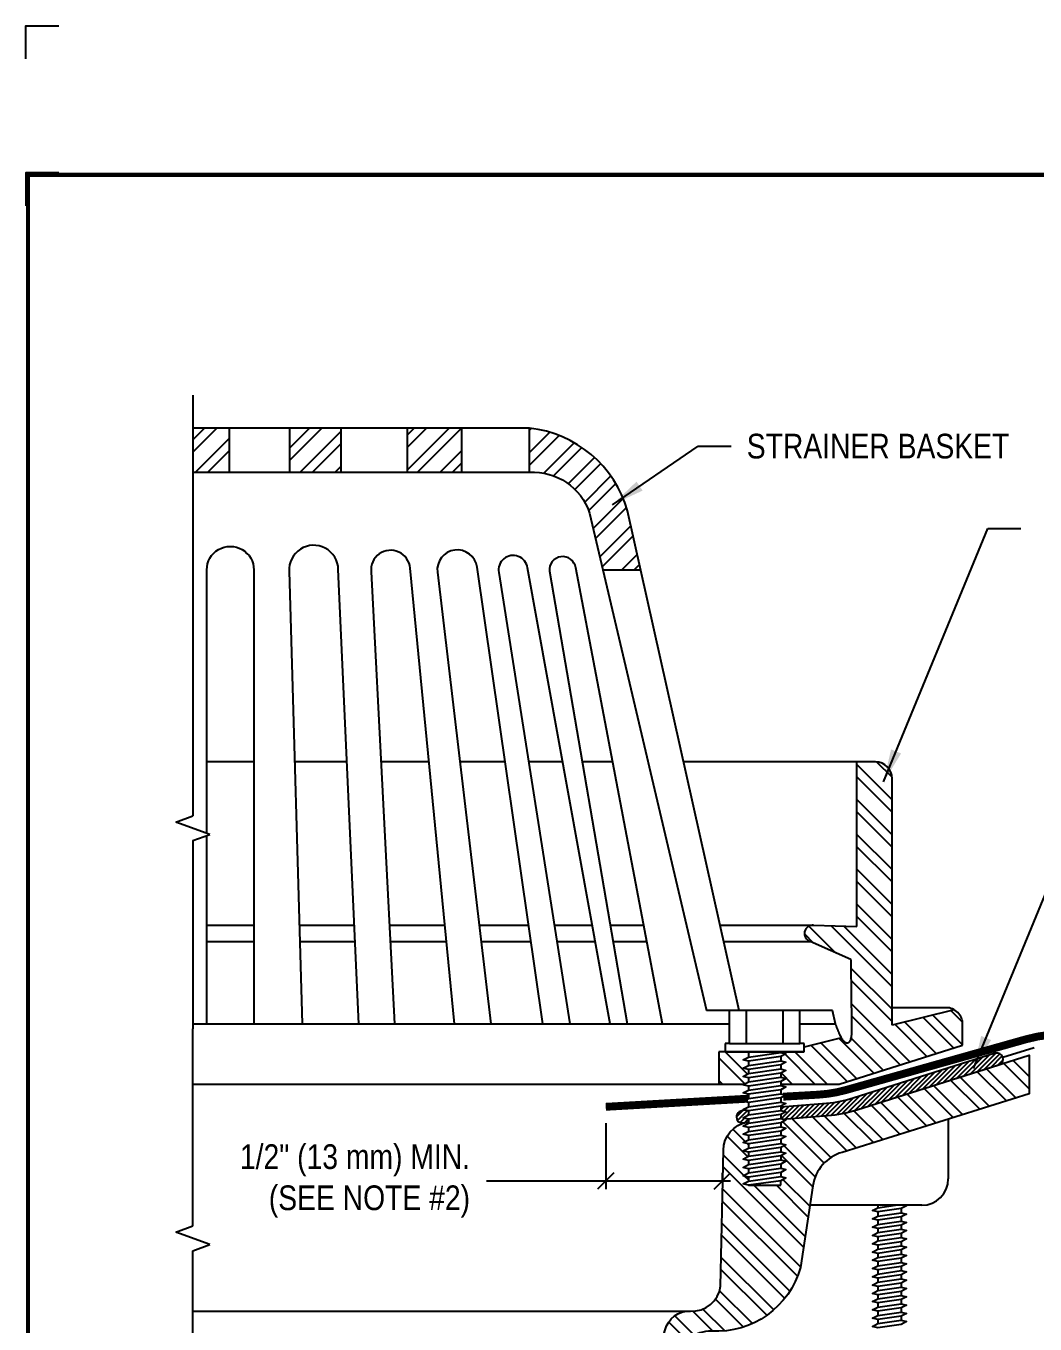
# Model space of a CAD drawing. Header units: inches. Extents: x 255.4 to 275.5, y 131.3 to 148.
# Drawn here: x 255.45 to 263.11, y 138.16 to 148.02 of the extents above; entities that cross this region are included whole.
import ezdxf
from ezdxf.enums import TextEntityAlignment as Align

# ---------------------------------------------------------------- set-up
doc = ezdxf.new("R2010")
doc.units = ezdxf.units.IN
doc.header["$MEASUREMENT"] = 0
doc.linetypes.add('HIDDEN', pattern=[0.375, 0.25, -0.125])
doc.layers.get('0').update_dxf_attribs({"linetype": 'CONTINUOUS'})
doc.layers.get('DEFPOINTS').update_dxf_attribs({"linetype": 'CONTINUOUS'})
for name, color, linetype in [('FSBP-ACCESSORY-OTHER', 7, 'CONTINUOUS'), ('FSBP-ADHESIVE', 1, 'HIDDEN'), ('FSBP-ANNO-NOTE', 7, 'CONTINUOUS'), ('FSBP-MEMBRANE', 7, 'CONTINUOUS'), ('FSBP-SEALANTS', 1, 'CONTINUOUS'), ('FSBP-TTLB-BORDER', 7, 'CONTINUOUS'), ('FSBP-TTLB-TEXT', 7, 'CONTINUOUS')]:
    doc.layers.add(name, color=color, linetype=linetype)
doc.styles.add('FSBP_ARIAL', font='arial.ttf')
doc.styles.add('FSBP_ARIAL_BOLD', font='')
doc.styles.add('FSBP_ARIAL_NAR', font='ARIALN.TTF')
doc.styles.get('FSBP_ARIAL_BOLD').set_extended_font_data('Arial Black')
doc.dimstyles.new('FSBP-DIM', dxfattribs={"dimtxt": 0.1875, "dimasz": 0.125, "dimexe": 0.0625, "dimexo": 0.125, "dimgap": 0.125, "dimtad": 0, "dimdec": 0, "dimzin": 1, "dimdsep": 46, "dimlunit": 4, "dimtxsty": 'FSBP_ARIAL_NAR', "dimblk": 'OBLIQUE', "dimcen": 0.09375, "dimdle": 0.0625, "dimclrd": 256, "dimclre": 256, "dimclrt": 256, "dimadec": 0, "dimazin": 0, "dimtfac": 1, "dimtdec": 0, "dimtmove": 1, "dimatfit": 3, "dimfxl": 1, "dimtolj": 1, "dimtzin": 0, "dimlwd": -1, "dimlwe": -1, "dimarcsym": 0})
doc.dimstyles.new('FSBP-LEADER', dxfattribs={"dimtxt": 0.1875, "dimasz": 0.25, "dimexe": 0.0625, "dimexo": 0.125, "dimgap": 0.125, "dimtad": 0, "dimtih": 1, "dimtoh": 1, "dimdec": 4, "dimzin": 0, "dimdsep": 46, "dimlunit": 4, "dimtxsty": 'FSBP_ARIAL_NAR', "dimcen": 0.09375, "dimclrd": 256, "dimclre": 256, "dimclrt": 256, "dimadec": 0, "dimazin": 0, "dimtfac": 1, "dimtdec": 4, "dimtofl": 0, "dimtmove": 0, "dimatfit": 3, "dimfxl": 1, "dimtolj": 1, "dimtzin": 0, "dimlwd": -1, "dimlwe": -1, "dimarcsym": 0})
pattern_1 = [(135, (20.99048520858696, 17.51166666666661), (-0.1325825214724777, -0.1325825214724776), []), (135, (20.89673520858696, 17.51166666666661), (-0.1325825214724777, -0.1325825214724776), [])]

# ---------------------------------------------------------------- blocks, each defined once
blk = doc.blocks.new('TTLB-EPDM_1')
at = {"layer": 'DEFPOINTS', "linetype": 'Continuous', "ltscale": 1.75}
blk.add_lwpolyline([(-0.015625, 13.88083333333333), (-0.015625, 14.13083333333333), (0.234375, 14.13083333333333)], dxfattribs=at)
at = {"layer": 'DEFPOINTS', "color": 1}
blk.add_lwpolyline([(0.234375, 13.015625), (-0.015625, 13.015625), (-0.015625, 12.765625)], dxfattribs=at)
at = {"layer": 'FSBP-TTLB-BORDER', "const_width": 0.03125}
blk.add_lwpolyline([(20, 0), (20, 13), (0, 13), (0, 0)], dxfattribs=at)
at = {"layer": 'FSBP-TTLB-TEXT'}
for tag, height, style, p in [('MAXIMUM_WARRANTY', 0.1875, 'FSBP_ARIAL_BOLD', (18.03987100774941, 0.2240244307510579)), ('ACCPT_SYSTEMS', 0.21875, 'FSBP_ARIAL', (12.49438170418193, -1.125))]:
    blk.add_attdef(tag, text='', height=height, dxfattribs=dict(at, style=style)).set_placement(p, align=Align.MIDDLE_LEFT)
for tag, height, style, p in [('DETAIL_DESCP_LINE_1', 0.21875, 'FSBP_ARIAL_BOLD', (10.33118450231211, -0.3736318192489421)), ('ISSUE_REV_DATE', 0.21875, 'FSBP_ARIAL', (16.84069633627263, -0.7282559425942452)), ('DETAIL_NUMBER', 0.4375, 'FSBP_ARIAL', (18.91941590748775, -0.8931630692489421))]:
    blk.add_attdef(tag, text='', height=height, dxfattribs=dict(at, style=style)).set_placement(p, align=Align.MIDDLE_CENTER)
blk = doc.blocks.new('_OBLIQUE')
at = {"color": 0, "linetype": 'ByBlock'}
blk.add_line((-0.5, -0.5), (0.5, 0.5), dxfattribs=at)
blk = doc.blocks.new('*D3')
at = {"layer": 'DEFPOINTS', "color": 0, "transparency": 16777216}
for p in [(259.8477953938336, 139.8116400361531), (260.7330730388757, 139.2488177117701), (260.7330730388757, 139.1088556756433)]:
    blk.add_point(p, dxfattribs=at)
at = {"layer": 'FSBP-ANNO-NOTE', "transparency": 16777216}
for p, q in [((259.8477953938336, 139.6866400361531), (259.8477953938336, 139.1863177117701)), ((260.7330730388757, 139.2338556756433), (260.7330730388757, 139.3113177117701)), ((258.9429343967623, 139.2488177117701), (259.8477953938336, 139.2488177117701)), ((259.7852953938336, 139.2488177117701), (260.7955730388757, 139.2488177117701))]:
    blk.add_line(p, q, dxfattribs=at)
at = {"layer": 'FSBP-ANNO-NOTE', "transparency": 16777216, "xscale": 0.125, "yscale": 0.125, "zscale": 0.125, "rotation": 180}
blk.add_blockref('_OBLIQUE', (259.8477953938336, 139.2488177117701), dxfattribs=at)
at = {"layer": 'FSBP-ANNO-NOTE', "transparency": 16777216, "xscale": 0.125, "yscale": 0.125, "zscale": 0.125}
blk.add_blockref('_OBLIQUE', (260.7330730388757, 139.2488177117701), dxfattribs=at)
at = {"layer": 'FSBP-ANNO-NOTE', "transparency": 16777216, "insert": (258.8179343967623, 139.2488177117701), "char_height": 0.1875, "attachment_point": 6, "style": 'FSBP_ARIAL_NAR'}
blk.add_mtext('\\A1;1/2" (13 mm) MIN.\\P(SEE NOTE #2)', dxfattribs=at)

msp = doc.modelspace()

# ---------------------------------------------------------------- hatches: boundary and pattern name
at = {"layer": 'FSBP-ACCESSORY-OTHER'}
h = msp.add_hatch(dxfattribs=at)
h.set_pattern_fill('STEEL', color=9, scale=1.5, style=0)
h.set_pattern_definition([(45, (20.99048520858696, 17.51166666666661), (-0.1325825214724776, 0.1325825214724777), []), (45, (20.99048520858696, 17.60541666666661), (-0.1325825214724776, 0.1325825214724777), [])])
h.paths.add_polyline_path([(256.9929066049091, 144.9656007496826), (256.7140018100596, 144.9656007496826), (256.7140018100596, 144.6309149958631), (256.9929066049094, 144.6309149958631)])
h.paths.add_polyline_path([(257.4503104684625, 144.6309149958631), (257.8407771812518, 144.6309149958631), (257.8407771812518, 144.9656007496826), (257.4503104684624, 144.9656007496826)])
h.paths.add_polyline_path([(258.3428058119811, 144.6309149958631), (258.7555849083587, 144.6309149958631), (258.7555849083583, 144.9656007496826), (258.3428058119809, 144.9656007496826)])
h.paths.add_polyline_path([(259.7249996885117, 144.3211454633646), (259.8265211028631, 143.8890282415632), (260.1136921607405, 143.8890282415632), (260.01382140092, 144.3370980549998, 0.3058632132216349), (259.2687697308816, 144.9656007496826), (259.2687697308816, 144.6309149958631, -0.3386687665829561)])
h = msp.add_hatch(dxfattribs=at)
h.set_pattern_fill('STEEL', color=9, scale=1.5, angle=90, style=0)
h.set_pattern_definition(pattern_1)
edge = h.paths.add_edge_path()
edge.add_arc((261.8965600560475, 142.3056087854281), 0.125, 0, 90)
edge.add_line((261.8965600560475, 142.4306087854281), (261.7538114529917, 142.4306087854281))
edge.add_line((261.7538114529917, 142.4306087854281), (261.7538114529917, 141.1806087854281))
edge.add_line((261.7538114529917, 141.1806087854281), (261.4258415897406, 141.1902978986294))
edge.add_line((261.4258415897406, 141.1902978986294), (261.4124098086042, 141.1902978986294))
edge.add_arc((261.4191256991724, 141.1275065909259), 0.06314943791702272, 96.10490381794118, 240.4492754443429)
edge.add_line((261.3879807814724, 141.0725716693304), (261.7078943309499, 140.9295804789333))
edge.add_spline(control_points=[(261.70789433095, 140.9295804789334), (261.713270843432, 140.4806272207175), (261.713270843432, 140.2982284221814), (261.6596595293948, 140.2933546663598), (261.6370583362532, 140.3344833554796)], knot_values=[0.01823546194066878, 0.01823546194066878, 0.01823546194066878, 1, 2, 2.747462184791285, 2.747462184791285, 2.747462184791285], degree=2, periodic=0)
edge.add_spline(control_points=[(261.5917361725001, 140.4417649772221), (261.5917361725001, 140.4417649772221), (261.6294222898375, 140.3483791076715), (261.6370583362532, 140.3344833554796)], knot_values=[2.747462184791285, 2.747462184791285, 2.747462184791285, 3.747462184791285, 4, 4, 4], degree=2, periodic=0)
edge.add_line((261.6370583362532, 140.3344833554796), (261.3537410618105, 140.2636540368689))
edge.add_line((261.3537410618105, 140.2636540368689), (261.3537410618105, 140.2297973331365))
edge.add_line((261.3537410618105, 140.2297973331365), (261.1764785276532, 140.2297973331365))
edge.add_line((261.1764785276532, 140.2297973331365), (261.1764785276531, 140.2244867845913))
edge.add_line((261.1764785276531, 140.2244867845913), (261.2155410276531, 140.2142835082255))
edge.add_line((261.2155410276531, 140.2142835082255), (261.1764785276531, 140.192919517574))
edge.add_line((261.1764785276532, 140.192919517574), (261.1764785276532, 140.1616695175741))
edge.add_line((261.1764785276532, 140.1616695175741), (261.2155410276532, 140.1514662412083))
edge.add_line((261.2155410276532, 140.1514662412083), (261.1764785276531, 140.1301022505568))
edge.add_line((261.1764785276531, 140.1301022505568), (261.1764785276531, 140.0988522505568))
edge.add_line((261.1764785276531, 140.0988522505568), (261.2155410276532, 140.088648974191))
edge.add_line((261.2155410276533, 140.088648974191), (261.1764785276532, 140.0672849835395))
edge.add_line((261.1764785276532, 140.0672849835395), (261.1764785276532, 140.0360349835395))
edge.add_line((261.1764785276532, 140.0360349835395), (261.2155410276533, 140.0258317071738))
edge.add_line((261.2155410276533, 140.0258317071738), (261.1764785276533, 140.0044677165223))
edge.add_line((261.1764785276533, 140.0044677165223), (261.1764785276533, 139.9843611136688))
edge.add_line((261.1764785276533, 139.9843611136687), (261.619937151464, 139.9843611136687))
edge.add_line((261.619937151464, 139.9843611136688), (262.5570572621585, 140.2806836783153))
edge.add_line((262.5570572621585, 140.2806836783153), (262.5570572621585, 140.4394830869559))
edge.add_arc((262.4320572621586, 140.439483086956), 0.125, 359.999999999974, 420.7223868096477)
edge.add_line((262.4931874717099, 140.5485156393438), (262.0215600560474, 140.4306087854281))
edge.add_line((262.0215600560475, 140.4306087854281), (262.0215600560475, 140.570061182853))
edge.add_line((262.0215600560475, 140.570061182853), (262.0215600560475, 142.3056087854281))
h.paths.add_polyline_path([(260.9310423081855, 140.1266072005072), (260.9310423081855, 140.1578572005072), (260.8919798081855, 140.168060476873), (260.9310423081853, 140.1894244675244), (260.9310423081853, 140.2297973331365), (260.753779774028, 140.2297973331365), (260.7051294243573, 140.2297973331364), (260.7051294243573, 139.9843611136687), (260.9006692944546, 139.9843611136688), (260.9310423081854, 140.0009726664727), (260.9310423081855, 140.0322226664727), (260.8919798081855, 140.0424259428385), (260.9310423081854, 140.06378993349), (260.9310423081855, 140.09503993349), (260.8919798081854, 140.1052432098557)])
h = msp.add_hatch(dxfattribs=at)
h.set_pattern_fill('STEEL', color=9, scale=1.5, angle=90, style=0)
h.set_pattern_definition(pattern_1)
h.paths.add_polyline_path([(261.4203954723704, 139.2124621431973, -0.2918938974228282), (261.6423282540454, 139.465870586365), (263.0618749408362, 139.910886562953), (263.0618749408363, 140.2027113743861), (261.752949517246, 139.7888219123813, -0.05640854897805642), (261.5322311743487, 139.7455581315935), (261.1917314224748, 139.7179645332216), (261.2155410276534, 139.7117453720875), (261.1764785276534, 139.6903813814361), (261.1764785276534, 139.6591313814361), (261.2155410276534, 139.6489281050703), (261.1764785276534, 139.6275641144188), (261.1764785276533, 139.5963141144188), (261.2155410276535, 139.586110838053), (261.1764785276534, 139.5647468474016), (261.1764785276534, 139.5334968474016), (261.2155410276536, 139.5232935710358), (261.1764785276535, 139.5019295803843), (261.1764785276534, 139.4706795803843), (261.2155410276536, 139.4604763040186), (261.1764785276535, 139.4391123133671), (261.1764785276535, 139.4078623133671), (261.2155410276536, 139.3976590370013), (261.1764785276535, 139.3762950463499), (261.1764785276535, 139.3450450463499), (261.2155410276537, 139.3348417699841), (261.1764785276535, 139.3134777793326), (261.1764785276536, 139.2822277793325), (261.2155410276536, 139.2720245029668), (261.1764785276536, 139.2506605123154), (261.1764785276536, 139.2155981952485), (260.9310423081859, 139.2155981952485), (260.8919798081858, 139.2258014716143), (260.9310423081858, 139.2471654622658), (260.9310423081859, 139.2784154622657), (260.8919798081858, 139.2886187386316), (260.9310423081859, 139.309982729283), (260.9310423081859, 139.341232729283), (260.8919798081857, 139.3514360056487), (260.9310423081859, 139.3727999963002), (260.9310423081859, 139.4040499963002), (260.8919798081858, 139.414253272666), (260.9310423081856, 139.4356172633174), (260.9310423081857, 139.4668672633175), (260.8919798081857, 139.4770705396833), (260.9310423081856, 139.4984345303347), (260.9310423081857, 139.5296845303347), (260.8919798081857, 139.5398878067005), (260.9310423081856, 139.561251797352), (260.9310423081857, 139.592501797352), (260.8919798081857, 139.6027050737177), (260.9310423081856, 139.6240690643693), (260.9310423081856, 139.6553190643692), (260.8919798081856, 139.665522340735), (260.9310423081855, 139.6868863313864), (260.9310423081856, 139.6968386713669), (260.9207592901737, 139.6960053507331, 0.3543972428214908), (260.7406264695277, 139.4827393026549), (260.719767417339, 138.4502471216068, -0.3917099456370535), (260.4903727323231, 138.2597701774434), (260.4704233577431, 138.2597701774434, 0.3318360600130224), (260.2997098909819, 138.117574684319, -0.3472753179656972), (260.1097829634484, 137.9680833486599), (259.1338263850919, 137.9697091907998, 0.3779964598703615), (258.9345878577952, 137.7939773806074), (258.7158535688723, 136.0562545196665), (259.026330855035, 136.0562545196665), (259.1818761269665, 137.4950405472003, -0.3893932454485787), (259.4112316700902, 137.6963824918472), (260.2343983761054, 137.6962370164613, 0.4212451895017623), (260.4251190422085, 137.8915115177264, -0.4386904289420684), (260.64902194333, 138.1076472485544, 0.354041665801916), (261.3258702961015, 138.5923613326707)])
at = {"layer": 'FSBP-SEALANTS'}
h = msp.add_hatch(dxfattribs=at)
h.set_pattern_fill('ANSI31', color=256, scale=0.2, style=0)
h.set_pattern_definition([(45, (22.33315278306952, 1.213181119883814), (-0.01767766952966369, 0.01767766952966369), [])])
h.paths.add_polyline_path([(262.8323934837848, 140.1301480678085, 1), (262.8046607443463, 140.217852856283), (261.7252167778074, 139.8765267008557, -0.0564085489780342), (261.5248012051226, 139.8372425376581), (261.1764785276533, 139.8090149809183), (261.1764785276534, 139.7847659154706), (261.2155410276534, 139.7745626391048), (261.1764785276534, 139.7531986484533), (261.1764785276534, 139.7219486484533), (261.1917314224748, 139.7179645332216), (261.5322311743487, 139.7455581315935, 0.05640854897809437), (261.7529495172461, 139.7888219123813)])
h.paths.add_polyline_path([(260.8988880483682, 139.6906751006315, -0.02540603149070646), (260.9207592901737, 139.6960053507331), (260.9310423081856, 139.6968386713669), (260.9310423081855, 139.7181363313865), (260.8919798081855, 139.7283396077523), (260.9310423081856, 139.7497035984037), (260.9310423081856, 139.7809535984037), (260.9075240160116, 139.7870966674521, 0.02863292705287164), (260.8725978298842, 139.7788230397463, 1)])

# ---------------------------------------------------------------- linework, layer by layer
at = {"layer": 'FSBP-ACCESSORY-OTHER'}
for p, q in [((257.1767577040999, 142.4306087854281), (256.8197595666923, 142.4306087854281)), ((257.8843593269311, 142.4306087854281), (257.485691533327, 142.4306087854281)), ((258.5071418646771, 142.4306087854281), (258.1416930657368, 142.4306087854281)), ((259.0839535864996, 142.4306087854281), (258.7399551423839, 142.4306087854281)), ((259.5210131873443, 142.4306087854281), (259.2627670833264, 142.4306087854281)), ((259.9001652844829, 142.4306087854281), (259.6695035441426, 142.4306087854281)), ((261.8965600560475, 142.4306087854281), (260.4387608327496, 142.4306087854281)), ((262.0215600560475, 140.570061182853), (262.0215600560475, 142.3056087854281)), ((262.4320572621586, 140.564483086956), (262.0215600560475, 140.564483086956)), ((262.4931874717099, 140.5485156393438), (262.0215600560475, 140.4306087854281)), ((260.753779774028, 140.292170703368), (260.753779774028, 140.2297973331365)), ((260.7860118148636, 140.292170703368), (260.753779774028, 140.292170703368)), ((260.9310423081853, 140.292170703368), (261.1764785276532, 140.292170703368)), ((261.3537410618105, 140.292170703368), (261.3215090209749, 140.292170703368)), ((261.6370583362533, 140.3344833554796), (261.3537410618105, 140.2636540368688)), ((261.3537410618105, 140.2297973331365), (261.3537410618105, 140.292170703368)), ((261.218314246881, 140.2297973331365), (260.7051294243573, 140.2297973331364)), ((260.753779774028, 140.2297973331365), (261.3537410618105, 140.2297973331365))]:
    msp.add_line(p, q, dxfattribs=at)
at = {"layer": 'FSBP-ACCESSORY-OTHER', "linetype": 'Continuous'}
for p, q in [((256.5852138060223, 141.973620407148), (256.7140018100592, 142.020495407148)), ((256.8427898140962, 141.879870407148), (256.5852138060223, 141.973620407148)), ((256.7140018100592, 141.832995407148), (256.8427898140962, 141.879870407148)), ((256.8197595666924, 141.1902978986294), (257.1767577040999, 141.1902978986294)), ((257.5212039148566, 141.1902978986294), (257.9406864324731, 141.1902978986294)), ((258.2060053481766, 141.1902978986294), (258.6279717222824, 141.1902978986294)), ((258.8862561230242, 141.1902978986294), (259.2619246310913, 141.1902978986294)), ((259.458144288915, 141.1902978986294), (259.7459046505022, 141.1902978986294)), ((259.8827653357139, 141.1902978986294), (260.1360205105319, 141.1902978986294)), ((260.7152150525243, 141.1902978986294), (261.4258415897402, 141.1902978986294)), ((256.8197595666924, 141.0676610091965), (257.1767577040999, 141.0676610091965)), ((257.5247152345213, 141.0676610091965), (257.946255827282, 141.0676610091965)), ((258.2123642847583, 141.0676610091965), (258.6399188865337, 141.0676610091965)), ((258.9007217681925, 141.0676610091965), (259.2795216832096, 141.0676610091965)), ((259.4774623913476, 141.0676610091965), (259.768141002529, 141.0676610091965)), ((259.9038517931752, 141.0676610091965), (260.1593409147845, 141.0676610091965)), ((260.7425497199409, 141.0676610091965), (261.3989673793837, 141.0676610091965)), ((260.7860118148636, 140.292170703368), (260.7860118148636, 140.542170703368)), ((261.3215090209749, 140.542170703368), (260.7860118148636, 140.542170703368)), ((256.7140018100592, 138.9065985649966), (256.7140018100596, 140.4034922943458)), ((260.9310423081853, 140.2297973331364), (260.9310423081853, 140.1894244675244)), ((261.1764785276532, 140.2297973331365), (261.1764785276532, 140.2244867845913)), ((261.1764785276532, 140.192919517574), (261.1764785276532, 140.161669517574)), ((261.3537410618105, 140.2297973331364), (261.3537410618105, 140.2636540368689)), ((260.9310423081855, 140.1578572005072), (260.9310423081855, 140.1266072005072)), ((260.9310423081855, 140.0950399334899), (260.9310423081855, 140.0637899334899)), ((261.1764785276532, 140.1301022505568), (261.1764785276532, 140.0988522505568)), ((260.9310423081855, 140.0322226664727), (260.9310423081855, 140.0009726664727)), ((261.1764785276532, 140.0672849835395), (261.1764785276533, 140.0360349835395)), ((261.1764785276533, 140.0044677165223), (261.1764785276533, 139.9732177165223)), ((260.9310423081855, 139.9694053994555), (260.9310423081855, 139.9381553994555)), ((260.9310423081856, 139.9065881324382), (260.9310423081856, 139.8753381324382)), ((261.1764785276533, 139.9416504495051), (261.1764785276533, 139.910400449505)), ((260.9310423081856, 139.843770865421), (260.9310423081856, 139.812520865421)), ((261.1764785276533, 139.8788331824878), (261.1764785276533, 139.8475831824878)), ((261.1764785276533, 139.8160159154706), (261.1764785276534, 139.7847659154706)), ((260.9310423081856, 139.7809535984037), (260.9310423081856, 139.7497035984037)), ((260.9310423081856, 139.7181363313865), (260.9310423081856, 139.6868863313865)), ((261.1764785276534, 139.7531986484533), (261.1764785276534, 139.7219486484533)), ((260.9310423081857, 139.6553190643692), (260.9310423081857, 139.6240690643692)), ((260.9310423081857, 139.592501797352), (260.9310423081857, 139.561251797352)), ((261.1764785276534, 139.6903813814361), (261.1764785276534, 139.6591313814361)), ((261.1764785276534, 139.6275641144188), (261.1764785276534, 139.5963141144188)), ((260.9310423081857, 139.5296845303347), (260.9310423081857, 139.4984345303347)), ((261.1764785276534, 139.5647468474016), (261.1764785276535, 139.5334968474016)), ((261.1764785276535, 139.5019295803843), (261.1764785276535, 139.4706795803843)), ((260.9310423081857, 139.4668672633175), (260.9310423081857, 139.4356172633175)), ((260.9310423081858, 139.4040499963002), (260.9310423081858, 139.3727999963002)), ((261.1764785276535, 139.4391123133671), (261.1764785276535, 139.4078623133671)), ((260.9310423081858, 139.341232729283), (260.9310423081858, 139.309982729283)), ((261.1764785276535, 139.3762950463498), (261.1764785276535, 139.3450450463498)), ((261.1764785276535, 139.3134777793326), (261.1764785276536, 139.2822277793326)), ((260.9310423081858, 139.2784154622657), (260.9310423081858, 139.2471654622658)), ((260.9310423081858, 139.2155981952485), (261.1764785276536, 139.2155981952485)), ((261.1764785276536, 139.2155981952485), (261.1764785276536, 139.2506605123153)), ((261.9127871860573, 139.0637307965925), (261.9127871860573, 139.0443830969682)), ((261.9127871860572, 139.0128158299509), (261.9127871860572, 138.9815658299509)), ((262.091286254761, 139.0383156969086), (262.091286254761, 139.0070656969086)), ((256.5852138060223, 138.8597235649966), (256.7140018100592, 138.9065985649966)), ((261.9127871860572, 138.9499985629337), (261.9127871860572, 138.9187485629337)), ((262.0912862547609, 138.9754984298914), (262.091286254761, 138.9442484298914)), ((262.0912862547609, 138.9126811628741), (262.0912862547609, 138.8814311628741)), ((256.8427898140962, 138.7659735649966), (256.5852138060223, 138.8597235649966)), ((261.9127871860571, 138.8871812959165), (261.9127871860571, 138.8559312959165)), ((261.9127871860571, 138.8243640288992), (261.9127871860571, 138.7931140288992)), ((262.0912862547608, 138.8498638958569), (262.0912862547609, 138.8186138958569)), ((256.7140018100592, 138.7190985649966), (256.8427898140962, 138.7659735649966)), ((256.7140018100592, 136.5266947577182), (256.7140018100592, 138.7190985649966)), ((261.912787186057, 138.761546761882), (261.912787186057, 138.730296761882)), ((262.0912862547607, 138.7870466288396), (262.0912862547608, 138.7557966288396)), ((262.0912862547607, 138.7242293618224), (262.0912862547607, 138.6929793618224)), ((261.912787186057, 138.6987294948648), (261.912787186057, 138.6674794948648)), ((261.9127871860569, 138.6359122278475), (261.9127871860569, 138.6046622278475)), ((262.0912862547606, 138.6614120948052), (262.0912862547607, 138.6301620948052)), ((261.9127871860568, 138.5730949608303), (261.9127871860568, 138.5418449608303)), ((261.9127871860568, 138.510277693813), (261.9127871860568, 138.479027693813)), ((262.0912862547606, 138.5985948277879), (262.0912862547606, 138.5673448277879)), ((262.0912862547605, 138.5357775607707), (262.0912862547606, 138.5045275607707)), ((261.9127871860567, 138.4474604267958), (261.9127871860567, 138.4162104267958)), ((262.0912862547605, 138.4729602937535), (262.0912862547605, 138.4417102937535)), ((262.0912862547604, 138.4101430267362), (262.0912862547605, 138.3788930267362)), ((261.9127871860567, 138.3846431597786), (261.9127871860567, 138.3533931597786)), ((261.9127871860566, 138.3218258927613), (261.9127871860566, 138.2905758927613)), ((262.0912862547603, 138.347325759719), (262.0912862547604, 138.316075759719)), ((261.9127871860566, 138.2590086257441), (261.9127871860566, 138.2277586257441)), ((262.0912862547603, 138.2845084927017), (262.0912862547603, 138.2532584927017)), ((262.0912862547602, 138.2216912256845), (262.0912862547603, 138.1904412256845)), ((261.9127871860565, 138.1961913587268), (261.9127871860565, 138.1649413587268))]:
    msp.add_line(p, q, dxfattribs=at)
at = {"layer": 'FSBP-ACCESSORY-OTHER'}
for points in [[(260.8596768160933, 140.542170703368), (260.01382140092, 144.3370980549998, 0.305863213221635), (259.2687697308816, 144.9656007496826), (256.7140018100594, 144.9656007496826)], [(256.7140018100596, 144.6309149958631), (259.2687697308816, 144.6309149958631, -0.3386687665828792), (259.7249996885116, 144.3211454633647), (260.6128302193893, 140.542170703368)], [(256.8197595666923, 141.8882527316908), (256.8197595666921, 143.8890282415632, -1.000000000000134), (257.1767577041, 143.8890282415631), (257.1767577040998, 140.4417649772221)], [(257.9746800814158, 140.4417649772221), (257.81793952146, 143.893158778586, 1.017736771926992), (257.4442406914176, 143.8783272507305), (257.5426357888935, 140.4417649772221)], [(258.7008930577871, 140.4417649772221), (258.3636936254506, 143.9030959366261, 1.004584030966059), (258.0668712988731, 143.8736030081474), (258.2448180855067, 140.4417649772221)], [(259.3693309171701, 140.4417649772221), (258.8717410491524, 143.9095545374792, 0.991857006806101), (258.5700573682407, 143.8709686380439), (258.974549390147, 140.4417649772221)], [(259.8816276097286, 140.4417649772221), (259.2537304569758, 143.9047140078953, 1.021790465902198), (259.0362422442236, 143.8686538389602), (259.5760552675512, 140.4417649772221)], [(260.2783601475234, 140.4417649772221), (259.6198882646271, 143.9045241396484, 0.9788120243995394), (259.4204413779423, 143.8791313451977), (260.0114697384315, 140.4417649772221)], [(261.1917314224747, 139.7179645332216), (261.5322311743487, 139.7455581315935, 0.0564085489780564), (261.752949517246, 139.7888219123813), (263.0618749408363, 140.2027113743861), (263.0618749408363, 139.910886562953), (261.6423282540454, 139.465870586365, 0.2918938974228282), (261.4203954723704, 139.2124621431973), (261.3258702961015, 138.5923613326707, -0.3540416658019286), (260.64902194333, 138.1076472485544, 0.4386904289420053), (260.4251190422085, 137.8915115177264, -0.4212451895017847), (260.2343983761054, 137.6962370164613), (259.4112316700902, 137.6963824918472, 0.3893932454485786), (259.1818761269665, 137.4950405472003), (259.026330855035, 136.0562545196665), (258.7158535688723, 136.0562545196665), (258.9345878577952, 137.7939773806074, -0.3779964598703615), (259.1338263850919, 137.9697091907998), (260.1097829634484, 137.9680833486599, 0.3472753179657542), (260.2997098909819, 138.117574684319, -0.3619214092287701), (260.4903727323232, 138.2597701774434, 0.3917099456370078), (260.719767417339, 138.4502471216068), (260.7406264695277, 139.4827393026549, -0.3543972428214908), (260.9207592901737, 139.6960053507331), (260.9310423081856, 139.6968386713669)]]:
    msp.add_lwpolyline(points, format="xyb", dxfattribs=at)
for points in [[(256.8197595666925, 140.4417649772221), (256.8197595666923, 141.8714880826053)], [(262.1148393790559, 139.0637307965925), (262.130348754761, 139.0596796875601), (262.091286254761, 139.0383156969086), (261.9127871860573, 139.0128158299509), (261.8737246860573, 139.0230191063167), (261.9127871860573, 139.0443830969682), (262.0482210834278, 139.0637307965925)]]:
    msp.add_lwpolyline(points, dxfattribs=at)
for points in [[(261.1764785276532, 140.2244867845913), (261.2155410276532, 140.2142835082255), (261.1764785276532, 140.192919517574), (260.9310423081855, 140.1578572005072), (260.8919798081855, 140.168060476873), (260.9310423081855, 140.1894244675244)], [(261.1764785276532, 140.161669517574), (261.2155410276532, 140.1514662412083), (261.1764785276532, 140.1301022505568), (260.9310423081855, 140.0950399334899), (260.8919798081855, 140.1052432098557), (260.9310423081855, 140.1266072005072)], [(261.1764785276533, 140.0988522505568), (261.2155410276533, 140.088648974191), (261.1764785276532, 140.0672849835395), (260.9310423081855, 140.0322226664727), (260.8919798081855, 140.0424259428385), (260.9310423081855, 140.06378993349)], [(261.1764785276533, 140.0360349835395), (261.2155410276533, 140.0258317071738), (261.1764785276533, 140.0044677165223), (260.9310423081855, 139.9694053994554), (260.8919798081855, 139.9796086758212), (260.9310423081855, 140.0009726664727)], [(261.1764785276533, 139.9732177165223), (261.2155410276533, 139.9630144401565), (261.1764785276533, 139.9416504495051), (260.9310423081856, 139.9065881324382), (260.8919798081856, 139.916791408804), (260.9310423081856, 139.9381553994555)], [(261.1764785276533, 139.910400449505), (261.2155410276533, 139.9001971731393), (261.1764785276533, 139.8788331824878), (260.9310423081856, 139.843770865421), (260.8919798081856, 139.8539741417867), (260.9310423081856, 139.8753381324382)], [(261.1764785276534, 139.8475831824878), (261.2155410276534, 139.837379906122), (261.1764785276533, 139.8160159154706), (260.9310423081856, 139.7809535984037), (260.8919798081856, 139.7911568747695), (260.9310423081856, 139.812520865421)], [(261.1764785276534, 139.7847659154706), (261.2155410276534, 139.7745626391048), (261.1764785276534, 139.7531986484533), (260.9310423081856, 139.7181363313865), (260.8919798081856, 139.7283396077522), (260.9310423081856, 139.7497035984037)], [(261.1764785276534, 139.7219486484533), (261.2155410276534, 139.7117453720875), (261.1764785276534, 139.6903813814361), (260.9310423081857, 139.6553190643692), (260.8919798081857, 139.665522340735), (260.9310423081857, 139.6868863313865)], [(261.1764785276534, 139.6591313814361), (261.2155410276534, 139.6489281050703), (261.1764785276534, 139.6275641144188), (260.9310423081857, 139.592501797352), (260.8919798081857, 139.6027050737177), (260.9310423081857, 139.6240690643693)], [(261.1764785276535, 139.5963141144188), (261.2155410276535, 139.586110838053), (261.1764785276534, 139.5647468474016), (260.9310423081857, 139.5296845303347), (260.8919798081857, 139.5398878067005), (260.9310423081857, 139.561251797352)], [(261.1764785276535, 139.5334968474016), (261.2155410276535, 139.5232935710358), (261.1764785276535, 139.5019295803843), (260.9310423081857, 139.4668672633175), (260.8919798081857, 139.4770705396833), (260.9310423081857, 139.4984345303347)], [(261.1764785276535, 139.4706795803843), (261.2155410276535, 139.4604763040186), (261.1764785276535, 139.4391123133671), (260.9310423081858, 139.4040499963002), (260.8919798081858, 139.414253272666), (260.9310423081858, 139.4356172633175)], [(261.1764785276535, 139.4078623133671), (261.2155410276535, 139.3976590370013), (261.1764785276535, 139.3762950463498), (260.9310423081858, 139.341232729283), (260.8919798081858, 139.3514360056488), (260.9310423081858, 139.3727999963002)], [(261.1764785276536, 139.3450450463498), (261.2155410276536, 139.3348417699841), (261.1764785276535, 139.3134777793326), (260.9310423081858, 139.2784154622657), (260.8919798081858, 139.2886187386315), (260.9310423081858, 139.309982729283)], [(261.1764785276536, 139.2822277793326), (261.2155410276536, 139.2720245029668), (261.1764785276535, 139.2506605123153), (260.9310423081858, 139.2155981952485), (260.8919798081858, 139.2258014716143), (260.9310423081858, 139.2471654622658)], [(262.091286254761, 139.0070656969086), (262.130348754761, 138.9968624205428), (262.0912862547609, 138.9754984298914), (261.9127871860572, 138.9499985629337), (261.8737246860572, 138.9602018392995), (261.9127871860572, 138.9815658299509)], [(262.0912862547609, 138.9442484298914), (262.1303487547609, 138.9340451535256), (262.0912862547609, 138.9126811628741), (261.9127871860572, 138.8871812959164), (261.8737246860572, 138.8973845722822), (261.9127871860572, 138.9187485629337)], [(262.0912862547609, 138.8814311628741), (262.1303487547609, 138.8712278865084), (262.0912862547608, 138.8498638958569), (261.9127871860571, 138.8243640288992), (261.8737246860571, 138.834567305265), (261.9127871860571, 138.8559312959165)], [(262.0912862547608, 138.8186138958569), (262.1303487547608, 138.8084106194911), (262.0912862547607, 138.7870466288396), (261.9127871860571, 138.761546761882), (261.8737246860571, 138.7717500382477), (261.9127871860571, 138.7931140288992)], [(262.0912862547607, 138.7557966288396), (262.1303487547607, 138.7455933524739), (262.0912862547607, 138.7242293618224), (261.912787186057, 138.6987294948647), (261.873724686057, 138.7089327712305), (261.912787186057, 138.730296761882)], [(262.0912862547607, 138.6929793618224), (262.1303487547607, 138.6827760854567), (262.0912862547606, 138.6614120948052), (261.912787186057, 138.6359122278475), (261.873724686057, 138.6461155042133), (261.912787186057, 138.6674794948648)], [(262.0912862547606, 138.6301620948052), (262.1303487547606, 138.6199588184394), (262.0912862547606, 138.5985948277879), (261.9127871860569, 138.5730949608302), (261.8737246860569, 138.583298237196), (261.9127871860569, 138.6046622278475)], [(262.0912862547606, 138.5673448277879), (262.1303487547606, 138.5571415514222), (262.0912862547605, 138.5357775607707), (261.9127871860568, 138.510277693813), (261.8737246860568, 138.5204809701788), (261.9127871860568, 138.5418449608303)], [(262.0912862547605, 138.5045275607707), (262.1303487547605, 138.4943242844049), (262.0912862547605, 138.4729602937535), (261.9127871860568, 138.4474604267958), (261.8737246860568, 138.4576637031616), (261.9127871860568, 138.479027693813)], [(262.0912862547605, 138.4417102937535), (262.1303487547605, 138.4315070173877), (262.0912862547604, 138.4101430267362), (261.9127871860567, 138.3846431597785), (261.8737246860567, 138.3948464361443), (261.9127871860567, 138.4162104267958)], [(262.0912862547604, 138.3788930267362), (262.1303487547604, 138.3686897503705), (262.0912862547603, 138.347325759719), (261.9127871860567, 138.3218258927613), (261.8737246860567, 138.3320291691271), (261.9127871860567, 138.3533931597786)], [(262.0912862547603, 138.316075759719), (262.1303487547603, 138.3058724833532), (262.0912862547603, 138.2845084927017), (261.9127871860566, 138.2590086257441), (261.8737246860566, 138.2692119021098), (261.9127871860566, 138.2905758927613)], [(262.0912862547603, 138.2532584927017), (262.1303487547603, 138.243055216336), (262.0912862547602, 138.2216912256845), (261.9127871860566, 138.1961913587268), (261.8737246860566, 138.2063946350926), (261.9127871860566, 138.2277586257441)], [(262.0912862547602, 138.1904412256845), (262.1303487547602, 138.1802379493188), (262.0912862547602, 138.1588739586673), (261.9127871860565, 138.1333740917096), (261.8737246860565, 138.1435773680754), (261.9127871860565, 138.1649413587268)]]:
    msp.add_lwpolyline(points, close=True, dxfattribs=at)
for points in [[(256.7140018100596, 145.2156007496826, 0), (256.7140018100595, 142.0204954071482, 0)], [(256.9929066049094, 144.6309149958631, 0), (256.9929066049091, 144.9656007496826, 0)], [(257.4503104684626, 144.6309149958631, 0), (257.4503104684624, 144.9656007496826, 0)], [(257.8407771812518, 144.6309149958631, 0), (257.8407771812518, 144.9656007496826, 0)], [(258.3428058119811, 144.6309149958631, 0), (258.3428058119809, 144.9656007496826, 0)], [(258.7555849083587, 144.6309149958631, 0), (258.7555849083583, 144.9656007496826, 0)], [(259.2687697308816, 144.6309149958631, 0), (259.2687697308816, 144.9656007496826, 0)], [(259.8265793205811, 143.8890282415632, 0), (260.1136921607406, 143.8890282415632, 0)], [(261.7538114529917, 141.1806087854281, 0), (261.7538114529917, 142.4306087854281, 0)], [(256.7140018100595, 141.8329954071482, 0), (256.7140018100596, 140.4034922943458, 0)], [(261.4258415897402, 141.1902978986294, 0), (261.7538114529917, 141.1806087854281, 0)], [(261.7078943309498, 140.9295804789334, 0), (261.3989673793837, 141.0676610091964, 0)], [(261.5694237889123, 140.542170703368, 0), (260.6128302193894, 140.542170703368, 0)], [(260.9143080204944, 140.542170703368, 0), (260.9143080204944, 140.292170703368, 0)], [(261.1932128153442, 140.542170703368, 0), (261.1932128153442, 140.292170703368, 0)], [(261.3215090209749, 140.292170703368, 0), (261.3215090209749, 140.542170703368, 0)], [(261.5917361725004, 140.4417649772221, 0), (261.5694237889123, 140.542170703368, 0)], [(262.0215600560475, 140.4306087854281, 0), (262.0215600560475, 140.570061182853, 0)], [(256.7140018100595, 140.4417649772221, 0), (260.7860118148636, 140.4417649772221, 0)], [(261.3215090209749, 140.4417649772221, 0), (261.5917361725004, 140.4417649772221, 0)], [(262.5570572621585, 140.2806836783153, 0), (262.5570572621586, 140.4394830869559, 0)], [(260.7860118148636, 140.292170703368, 0), (261.3215090209749, 140.292170703368, 0)], [(260.7051294243573, 140.2297973331364, 0), (260.7051294243573, 139.9843611136688, 0)], [(261.3537410618105, 140.2297973331364, 0), (261.2005575733237, 140.2297973331364, 0)], [(261.6199371514641, 139.9843611136688, 0), (262.5570572621585, 140.2806836783153, 0)], [(256.7140018100595, 139.9843611136688, 0), (260.9006692944546, 139.9843611136688, 0)], [(261.1764785276533, 139.9843611136687, 0), (261.619937151464, 139.9843611136688, 0)], [(262.4482843921674, 139.7185310738508, 0), (262.4482843921674, 139.2645422488842, 0)], [(262.2474729398756, 139.0637307965925, 0), (261.3977235833552, 139.0637307965925, 0)], [(256.7140018100598, 138.2597701774434, 0), (260.4903727323231, 138.2597701774434, 0)]]:
    msp.add_polyline3d(points, dxfattribs=at)
for centre, radius, start, end in [((261.8965600560475, 142.3056087854281), 0.125, 0, 90), ((261.4191256991723, 141.1275065909259), 0.06314943791702303, 83.89509618233134, 251.3844730396439), ((262.4320572621586, 140.439483086956), 0.125, 359.999999999974, 90)]:
    msp.add_arc(centre, radius, start, end, dxfattribs=at)
at = {"layer": 'FSBP-ACCESSORY-OTHER', "linetype": 'Continuous'}
msp.add_arc((262.2447541478275, 139.2672610409327), 0.2035484025763512, 270.7653213686874, 359.2346786312116, dxfattribs=at)
at = {"layer": 'FSBP-ACCESSORY-OTHER'}
msp.add_open_spline([(261.70789433095, 140.9295804789334), (261.713270843432, 140.4806272207175), (261.713270843432, 140.2982284221814), (261.6519117885651, 140.2926503262844), (261.5917361725001, 140.4417649772221), (261.5917361725001, 140.4417649772221)], degree=2, knots=[0.01823546194066878, 0.01823546194066878, 0.01823546194066878, 1, 2, 3, 4, 4, 4], dxfattribs=at)
at = {"layer": 'FSBP-ADHESIVE', "linetype": 'HIDDEN'}
msp.add_line((262.8623795083029, 140.1878668317651), (263.1180008715051, 140.2686957213151), dxfattribs=at)
at = {"layer": 'FSBP-MEMBRANE', "const_width": 0.06}
msp.add_lwpolyline([(261.194265696275, 139.8885613080341), (261.4585686732312, 139.9036604313586, 0.05449932555311671), (261.6729341453583, 139.9395661210672), (263.0394850692975, 140.3249122058436, -0.06882032098044706), (263.310885633334, 140.3624457213151), (269.1017027211054, 140.3624457213151)], format="xyb", dxfattribs=at)
msp.add_lwpolyline([(259.8477953938336, 139.8116400361531), (260.9273381235192, 139.8733122465737)], dxfattribs=at)
at = {"layer": 'FSBP-SEALANTS', "linetype": 'Continuous'}
for points in [[(261.1917314224747, 139.7179645332216), (261.5322311743487, 139.7455581315935, 0.0564085489780564), (261.752949517246, 139.7888219123813), (262.8323934837848, 140.1301480678085, 0.9999999999999066), (262.8046607443463, 140.217852856283), (261.7252167778074, 139.8765267008557, -0.05640854897801096), (261.5248012051226, 139.8372425376581), (261.1764785276533, 139.8090149809183)], [(260.9075240160115, 139.7870966674521, 0.02863292705280011), (260.8725978298842, 139.7788230397463, 1.000000000000088), (260.8988880483682, 139.6906751006315, -0.02540603149083008), (260.9207592901737, 139.6960053507331), (260.9310423081856, 139.6968386713669)]]:
    msp.add_lwpolyline(points, format="xyb", dxfattribs=at)

# ---------------------------------------------------------------- block references
msp.add_blockref('TTLB-EPDM_1', (255.4627011304549, 133.8892954964358))

# ---------------------------------------------------------------- texts
at = {"layer": 'FSBP-ANNO-NOTE', "style": 'FSBP_ARIAL_NAR'}
msp.add_text('STRAINER BASKET', height=0.1875, dxfattribs=at).set_placement((260.9183573342543, 144.8293939738064), align=Align.MIDDLE_LEFT)

# ---------------------------------------------------------------- dimensions: what is measured, and where the dimension line sits
at = {"layer": 'FSBP-ANNO-NOTE'}
dim = msp.add_linear_dim(base=(260.7330730388757, 139.2488177117701), p1=(259.8477953938336, 139.8116400361531), p2=(260.7330730388757, 139.1088556756433), text='1/2" (13 mm) MIN.\\P(SEE NOTE #2)', dimstyle='FSBP-DIM', dxfattribs=at)
dim.commit()
dim.dimension.update_dxf_attribs({"geometry": '*D3', "text_midpoint": (257.9650396150433, 139.1454334723285), "dimtype": 160})

# ---------------------------------------------------------------- leaders
for points in [[(259.8980276371569, 144.3845534945785), (260.5498953548293, 144.8293939738064), (260.7998953548293, 144.8293939738064)], [(261.9568256401119, 142.2793908187276), (262.748079112335, 144.2043939738064), (262.998079112335, 144.2043939738064)], [(262.6405822638089, 140.1031728353267), (264.0694485172385, 143.5793939738064), (264.3194485172385, 143.5793939738064)]]:
    msp.add_leader(points, dimstyle='FSBP-LEADER', dxfattribs=at)

doc.saveas('drawing.dxf')
